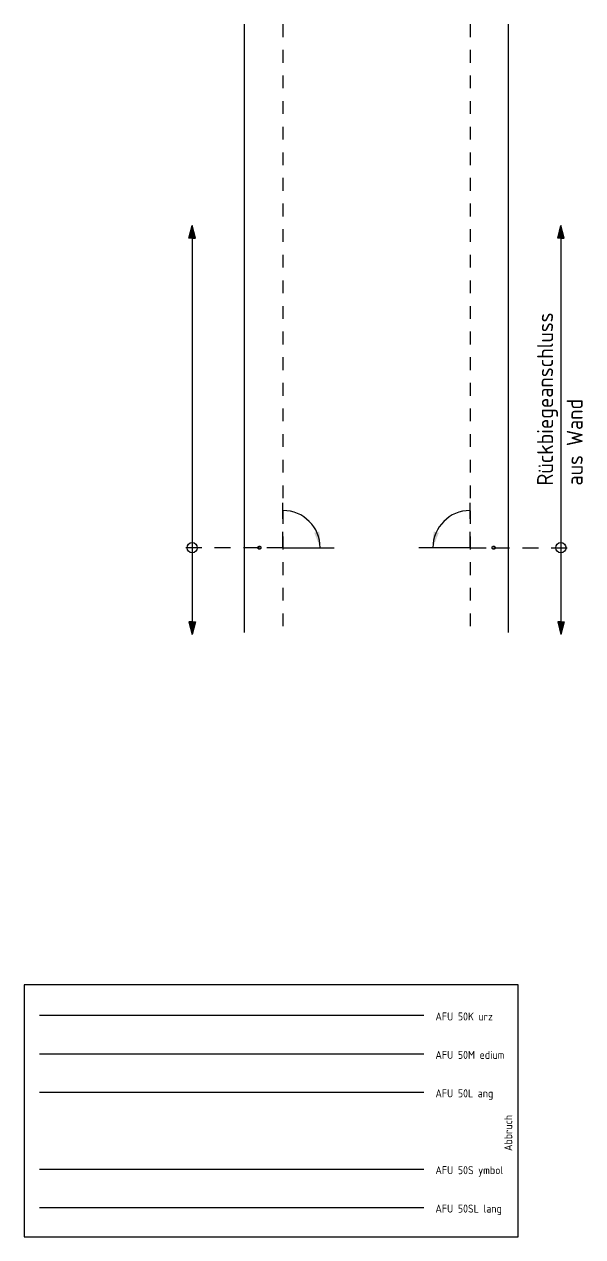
# Model space of a CAD drawing. Extents: x -17.6 to 69.4, y 0 to 29.7.
# Drawn here: x -17.63 to -13.27, y 0 to 9.47 of the extents above; entities that cross this region are included whole.
import ezdxf

# ---------------------------------------------------------------- set-up
doc = ezdxf.new("R2010")
doc.units = 0
doc.header["$LTSCALE"] = 0.5
for name, pattern in [('AUSGEZOGEN', [1000.01, 1000, 0.01]), ('DOT', [0.175, 0.05, -0.125]), ('VERDECKT', [0.375, 0.25, -0.125])]:
    doc.linetypes.add(name, pattern=pattern)
for name, color, linetype in [('AFU', 7, 'Continuous'), ('BETON', 7, 'Continuous'), ('DRUEBER', 7, 'Continuous'), ('RND', 7, 'Continuous'), ('TEXT', 7, 'Continuous')]:
    doc.layers.add(name, color=color, linetype=linetype)
doc.styles.add('txt', font='isocp.shx')
doc.linetypes.add('ABBRUCH', pattern='A,0.15,-0.15,["x",Standard,S=0.07,R=0,X=-0.1,Y=-0.0238],-0.005', length=0.305)
doc.linetypes.add('AFU_50K', pattern='A,0.15,["/",Standard,S=0.2,R=0,X=-0.01,Y=-0.1],0.07,["/",Standard,S=0.2,R=0,X=-0.01,Y=-0.1],0.15', length=0.37)
doc.linetypes.add('AFU_50L', pattern='A,0.75,["/",Standard,S=0.2,R=0,X=-0.01,Y=-0.1],0.07,["/",Standard,S=0.2,R=0,X=-0.01,Y=-0.1],0.75', length=1.57)
doc.linetypes.add('AFU_50M', pattern='A,0.45,["/",Standard,S=0.2,R=0,X=-0.01,Y=-0.1],0.07,["/",Standard,S=0.2,R=0,X=-0.01,Y=-0.1],0.45', length=0.97)
doc.linetypes.add('AFU_50S', pattern='A,0,-0.15,["/",Standard,S=0.2,R=0,X=-0.01,Y=-0.1],0,-0.07,["/",Standard,S=0.2,R=0,X=-0.01,Y=-0.1],-0.15', length=0.37)
doc.linetypes.add('AFU_50SL', pattern='A,0,-0.75,["/",Standard,S=0.2,R=0,X=-0.01,Y=-0.1],0,-0.07,["/",Standard,S=0.2,R=0,X=-0.01,Y=-0.1],-0.75', length=1.57)

# ---------------------------------------------------------------- blocks, each defined once
blk = doc.blocks.new('PFEIL')
at = {"color": 7, "linetype": 'Continuous'}
blk.add_solid([(-1, -0.167), (-1, 0.167), (0, 0)], dxfattribs=at)
blk = doc.blocks.new('Pfeillinie')
at = {"layer": 'TEXT', "linetype": 'Continuous'}
blk.add_hatch(color=7, dxfattribs=at).paths.add_polyline_path([(0, 0), (-0.8, 0.2), (-0.8, 0), (-0.8, -0.2)])
at = {"layer": 'TEXT', "color": 7, "linetype": 'Continuous'}
for p, q in [((-0.8, 0), (-0.8, 0.2)), ((-0.8, 0.2), (0, 0)), ((-0.8, 0), (-0.8, -0.2)), ((-0.8, -0.2), (0, 0))]:
    blk.add_line(p, q, dxfattribs=at)

msp = doc.modelspace()

# ---------------------------------------------------------------- linework, layer by layer
at = {"layer": 'AFU', "color": 8, "linetype": 'AFU_50K'}
msp.add_line((-14.5147, 1.7287), (-17.5147, 1.7287), dxfattribs=at)
at = {"layer": 'AFU', "color": 8, "linetype": 'AFU_50M'}
msp.add_line((-14.5147, 1.4287), (-17.5147, 1.4287), dxfattribs=at)
at = {"layer": 'AFU', "color": 8, "linetype": 'AFU_50L'}
msp.add_line((-14.5147, 1.1287), (-17.5147, 1.1287), dxfattribs=at)
at = {"layer": 'AFU', "color": 8, "linetype": 'AFU_50S'}
msp.add_line((-14.5147, 0.5287), (-17.5147, 0.5287), dxfattribs=at)
at = {"layer": 'AFU', "color": 8, "linetype": 'AFU_50SL'}
msp.add_line((-14.5147, 0.2287), (-17.5147, 0.2287), dxfattribs=at)
at = {"layer": 'AFU', "color": 8, "linetype": 'ABBRUCH'}
msp.add_lwpolyline([(-17.6333, 0.0026), (-13.7787, 0.0026), (-13.7787, 1.9693), (-17.6333, 1.9693)], close=True, dxfattribs=at)
at = {"layer": 'BETON', "color": 6, "linetype": 'AUSGEZOGEN'}
for p, q in [((-15.9135, 4.7187), (-15.9135, 9.4687)), ((-13.8532, 4.7187), (-13.8532, 9.4687))]:
    msp.add_line(p, q, dxfattribs=at)
at = {"layer": 'DRUEBER', "color": 7, "linetype": 'DOT'}
for p, q in [((-15.6135, 9.4687), (-15.6135, 4.7187)), ((-14.1532, 9.4687), (-14.1532, 4.7187))]:
    msp.add_line(p, q, dxfattribs=at)
at = {"layer": 'RND', "color": 102, "linetype": 'VERDECKT'}
for p, q in [((-15.7975, 5.382), (-16.3725, 5.382)), ((-13.9692, 5.382), (-13.3942, 5.382))]:
    msp.add_line(p, q, dxfattribs=at)
at = {"layer": 'RND', "color": 102, "linetype": 'AUSGEZOGEN'}
for points in [[(-16.3225, 7.8973), (-16.3225, 4.7038)], [(-13.4442, 7.8973), (-13.4442, 4.7038)]]:
    msp.add_lwpolyline(points, dxfattribs=at)
at = {"layer": 'RND', "color": 7, "linetype": 'AUSGEZOGEN'}
for centre in [(-16.3225, 5.382), (-13.4442, 5.382)]:
    msp.add_circle(centre, 0.04, dxfattribs=at)
at = {"layer": 'TEXT', "color": 7, "linetype": 'VERDECKT'}
for p, q in [((-15.6135, 5.382), (-15.7975, 5.382)), ((-14.1532, 5.382), (-13.9692, 5.382))]:
    msp.add_line(p, q, dxfattribs=at)
for points in [[(-15.6135, 5.382), (-15.6135, 5.782)], [(-14.1532, 5.382), (-14.1532, 5.782)]]:
    msp.add_lwpolyline(points, dxfattribs=at)
at = {"layer": 'TEXT', "color": 1, "linetype": 'AUSGEZOGEN'}
for points in [[(-15.6135, 5.382), (-15.2135, 5.382)], [(-14.1532, 5.382), (-14.5532, 5.382)]]:
    msp.add_lwpolyline(points, dxfattribs=at)
at = {"layer": 'TEXT', "color": 7, "linetype": 'VERDECKT'}
for centre in [(-15.7975, 5.382), (-13.9692, 5.382)]:
    msp.add_circle(centre, 0.012, dxfattribs=at)
at = {"layer": 'TEXT', "color": 102, "linetype": 'AUSGEZOGEN'}
for centre, start, end in [((-15.6135, 5.382), 0, 90), ((-14.1532, 5.382), 90, 180)]:
    msp.add_arc(centre, 0.2904, start, end, dxfattribs=at)

# ---------------------------------------------------------------- block references
at = {"layer": 'RND', "color": 102, "linetype": 'AUSGEZOGEN', "yscale": 0.125, "zscale": 0.125}
for p, xscale, rotation in [((-16.3225, 7.8973), -0.125, 270), ((-13.4442, 7.8973), 0.125, 90), ((-16.3225, 4.7038), -0.125, 90), ((-13.4442, 4.7038), 0.125, 270)]:
    msp.add_blockref('Pfeillinie', p, dxfattribs=dict(at, xscale=xscale, rotation=rotation))
at = {"layer": 'TEXT', "color": 102, "linetype": 'AUSGEZOGEN', "yscale": 0.1250000000000026, "zscale": 0.1250000000000026}
for p, xscale, rotation in [((-15.3231, 5.382), -0.1250000000000026, 102.2409790208733), ((-14.4436, 5.382), 0.1250000000000026, 257.7590209791267)]:
    msp.add_blockref('PFEIL', p, dxfattribs=dict(at, xscale=xscale, rotation=rotation))

# ---------------------------------------------------------------- texts
at = {"layer": 'AFU', "color": 8, "linetype": 'AFU_50K', "style": 'txt'}
msp.add_text('AFU 50K urz', height=0.0625, dxfattribs=at).set_placement((-14.4235, 1.691))
at = {"layer": 'AFU', "color": 8, "linetype": 'AFU_50M', "style": 'txt'}
msp.add_text('AFU 50M edium', height=0.0625, dxfattribs=at).set_placement((-14.4235, 1.391))
at = {"layer": 'AFU', "color": 8, "linetype": 'AFU_50L', "style": 'txt'}
msp.add_text('AFU 50L ang', height=0.0625, dxfattribs=at).set_placement((-14.4235, 1.091))
at = {"layer": 'AFU', "color": 8, "linetype": 'ABBRUCH', "style": 'txt'}
msp.add_text('Abbruch', height=0.0625, rotation=90, dxfattribs=at).set_placement((-13.824, 0.672))
at = {"layer": 'AFU', "color": 8, "linetype": 'AFU_50S', "style": 'txt'}
msp.add_text('AFU 50S ymbol', height=0.0625, dxfattribs=at).set_placement((-14.4235, 0.491))
at = {"layer": 'AFU', "color": 8, "linetype": 'AFU_50SL', "style": 'txt'}
msp.add_text('AFU 50SL lang', height=0.0625, dxfattribs=at).set_placement((-14.4235, 0.191))
at = {"layer": 'TEXT', "color": 7, "linetype": 'AUSGEZOGEN', "style": 'txt'}
for s, p in [('Rückbiegeanschluss', (-13.5049, 5.8674)), ('aus Wand ', (-13.2735, 5.8674))]:
    msp.add_text(s, height=0.125, rotation=90, dxfattribs=at).set_placement(p)

doc.saveas('drawing.dxf')
